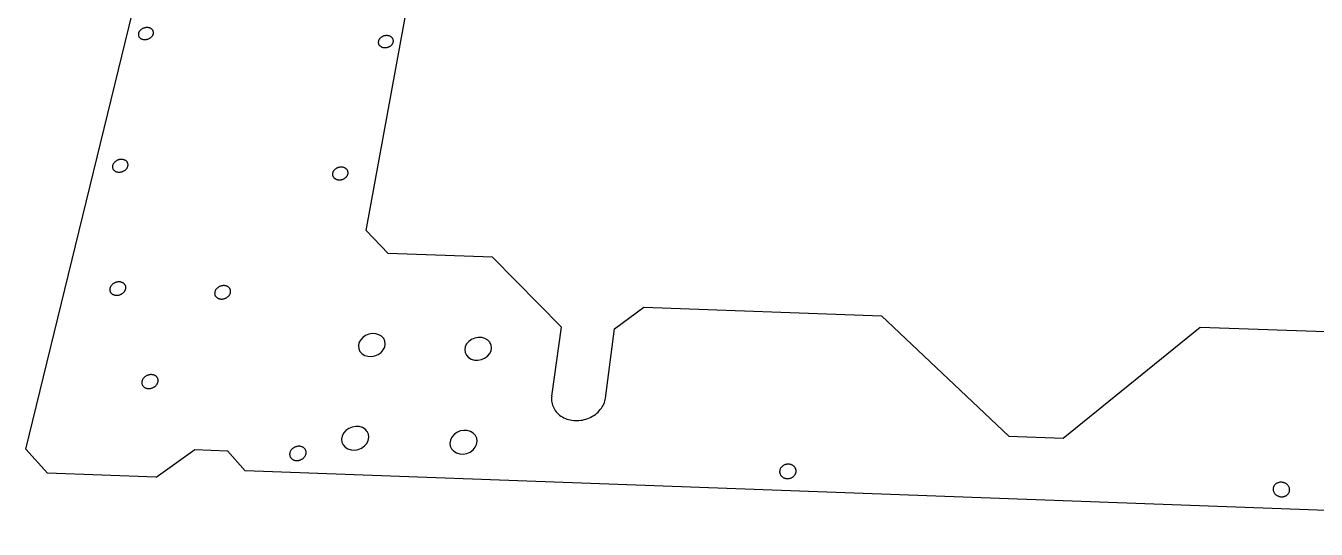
# Model space of a CAD drawing. Extents: x -270 to 291, y -189 to 194.
# Drawn here: x -270.2 to 86.2, y -184.3 to -45.3 of the extents above; entities that cross this region are included whole.
import ezdxf

# ---------------------------------------------------------------- set-up
doc = ezdxf.new("R2010")
doc.units = 0
doc.layers.get('0').update_dxf_attribs({"linetype": 'CONTINUOUS'})

msp = doc.modelspace()

# ---------------------------------------------------------------- linework, layer by layer
for p, q in [((-270.2, -162.2), (-184.11, 190.59)), ((-176.22, -101.86), (-128.31, 158.84)), ((-238.31, -46.3), (-238.42, -46.38)), ((-238.2, -46.22), (-238.31, -46.3)), ((-238.08, -46.15), (-238.2, -46.22)), ((-237.96, -46.09), (-238.08, -46.15)), ((-237.84, -46.03), (-237.96, -46.09)), ((-237.71, -45.97), (-237.84, -46.03)), ((-237.58, -45.93), (-237.71, -45.97)), ((-237.45, -45.89), (-237.58, -45.93)), ((-237.31, -45.85), (-237.45, -45.89)), ((-237.18, -45.83), (-237.31, -45.85)), ((-237.04, -45.8), (-237.18, -45.83)), ((-236.9, -45.79), (-237.04, -45.8)), ((-236.77, -45.79), (-236.9, -45.79)), ((-236.63, -45.79), (-236.77, -45.79)), ((-236.5, -45.79), (-236.63, -45.79)), ((-236.37, -45.81), (-236.5, -45.79)), ((-236.24, -45.83), (-236.37, -45.81)), ((-236.11, -45.86), (-236.24, -45.83)), ((-235.99, -45.9), (-236.11, -45.86)), ((-235.88, -45.94), (-235.99, -45.9)), ((-235.76, -45.99), (-235.88, -45.94)), ((-235.66, -46.04), (-235.76, -45.99)), ((-235.56, -46.1), (-235.66, -46.04)), ((-235.46, -46.17), (-235.56, -46.1)), ((-235.38, -46.24), (-235.46, -46.17)), ((-235.29, -46.32), (-235.38, -46.24)), ((-235.22, -46.4), (-235.29, -46.32)), ((-239.11, -47.48), (-239.12, -47.59)), ((-239.12, -47.59), (-239.12, -47.7)), ((-239.12, -47.7), (-239.12, -47.81)), ((-239.12, -47.81), (-239.1, -47.91)), ((-239.08, -47.38), (-239.11, -47.48)), ((-239.1, -47.91), (-239.08, -48.02)), ((-239.05, -47.27), (-239.08, -47.38)), ((-239.08, -48.02), (-239.05, -48.12)), ((-239.01, -47.16), (-239.05, -47.27)), ((-239.05, -48.12), (-239.01, -48.22)), ((-238.97, -47.05), (-239.01, -47.16)), ((-239.01, -48.22), (-238.96, -48.31)), ((-238.91, -46.95), (-238.97, -47.05)), ((-238.96, -48.31), (-238.9, -48.4)), ((-238.85, -46.85), (-238.91, -46.95)), ((-238.9, -48.4), (-238.84, -48.49)), ((-238.77, -46.75), (-238.85, -46.85)), ((-238.84, -48.49), (-238.77, -48.57)), ((-238.69, -46.65), (-238.77, -46.75)), ((-238.77, -48.57), (-238.68, -48.65)), ((-238.61, -46.56), (-238.69, -46.65)), ((-238.68, -48.65), (-238.6, -48.72)), ((-238.52, -46.47), (-238.61, -46.56)), ((-238.6, -48.72), (-238.5, -48.79)), ((-238.42, -46.38), (-238.52, -46.47)), ((-238.5, -48.79), (-238.4, -48.85)), ((-238.4, -48.85), (-238.3, -48.9)), ((-238.3, -48.9), (-238.18, -48.95)), ((-238.18, -48.95), (-238.07, -49)), ((-238.07, -49), (-237.95, -49.03)), ((-237.95, -49.03), (-237.82, -49.06)), ((-237.82, -49.06), (-237.69, -49.08)), ((-237.69, -49.08), (-237.56, -49.1)), ((-237.56, -49.1), (-237.43, -49.11)), ((-237.43, -49.11), (-237.29, -49.11)), ((-237.29, -49.11), (-237.16, -49.1)), ((-237.16, -49.1), (-237.02, -49.09)), ((-237.02, -49.09), (-236.88, -49.07)), ((-236.88, -49.07), (-236.74, -49.04)), ((-236.74, -49.04), (-236.61, -49.01)), ((-236.61, -49.01), (-236.48, -48.97)), ((-236.48, -48.97), (-236.34, -48.92)), ((-236.34, -48.92), (-236.22, -48.86)), ((-236.22, -48.86), (-236.09, -48.8)), ((-236.09, -48.8), (-235.97, -48.74)), ((-235.97, -48.74), (-235.86, -48.67)), ((-235.86, -48.67), (-235.74, -48.59)), ((-235.74, -48.59), (-235.64, -48.51)), ((-235.64, -48.51), (-235.54, -48.42)), ((-235.54, -48.42), (-235.45, -48.33)), ((-235.45, -48.33), (-235.36, -48.24)), ((-235.36, -48.24), (-235.28, -48.14)), ((-235.28, -48.14), (-235.21, -48.04)), ((-235.16, -46.49), (-235.22, -46.4)), ((-235.21, -48.04), (-235.15, -47.94)), ((-235.1, -46.58), (-235.16, -46.49)), ((-235.15, -47.94), (-235.09, -47.84)), ((-235.05, -46.67), (-235.1, -46.58)), ((-235.09, -47.84), (-235.04, -47.73)), ((-235.01, -46.77), (-235.05, -46.67)), ((-235.04, -47.73), (-235, -47.62)), ((-234.98, -46.87), (-235.01, -46.77)), ((-235, -47.62), (-234.97, -47.51)), ((-234.95, -46.98), (-234.98, -46.87)), ((-234.97, -47.51), (-234.95, -47.4)), ((-234.94, -47.08), (-234.95, -46.98)), ((-234.95, -47.4), (-234.94, -47.3)), ((-234.94, -47.19), (-234.94, -47.08)), ((-234.94, -47.3), (-234.94, -47.19)), ((-172.84, -49.6), (-172.86, -49.71)), ((-172.86, -49.71), (-172.86, -49.82)), ((-172.86, -49.82), (-172.86, -49.93)), ((-172.82, -49.49), (-172.84, -49.6)), ((-172.78, -49.39), (-172.82, -49.49)), ((-172.74, -49.28), (-172.78, -49.39)), ((-172.69, -49.17), (-172.74, -49.28)), ((-172.63, -49.07), (-172.69, -49.17)), ((-172.56, -48.97), (-172.63, -49.07)), ((-172.49, -48.87), (-172.56, -48.97)), ((-172.41, -48.78), (-172.49, -48.87)), ((-172.32, -48.69), (-172.41, -48.78)), ((-172.22, -48.6), (-172.32, -48.69)), ((-172.12, -48.52), (-172.22, -48.6)), ((-172.01, -48.45), (-172.12, -48.52)), ((-171.9, -48.38), (-172.01, -48.45)), ((-171.79, -48.31), (-171.9, -48.38)), ((-171.66, -48.25), (-171.79, -48.31)), ((-171.54, -48.2), (-171.66, -48.25)), ((-171.41, -48.15), (-171.54, -48.2)), ((-171.28, -48.11), (-171.41, -48.15)), ((-171.15, -48.07), (-171.28, -48.11)), ((-171.01, -48.05), (-171.15, -48.07)), ((-170.87, -48.03), (-171.01, -48.05)), ((-170.74, -48.01), (-170.87, -48.03)), ((-170.6, -48.01), (-170.74, -48.01)), ((-170.47, -48.01), (-170.6, -48.01)), ((-170.33, -48.02), (-170.47, -48.01)), ((-170.2, -48.03), (-170.33, -48.02)), ((-170.07, -48.05), (-170.2, -48.03)), ((-169.94, -48.08), (-170.07, -48.05)), ((-169.82, -48.12), (-169.94, -48.08)), ((-169.7, -48.16), (-169.82, -48.12)), ((-169.59, -48.21), (-169.7, -48.16)), ((-169.48, -48.27), (-169.59, -48.21)), ((-169.37, -48.33), (-169.48, -48.27)), ((-169.28, -48.39), (-169.37, -48.33)), ((-169.18, -48.47), (-169.28, -48.39)), ((-169.1, -48.54), (-169.18, -48.47)), ((-169.02, -48.63), (-169.1, -48.54)), ((-168.95, -48.71), (-169.02, -48.63)), ((-168.89, -48.81), (-168.95, -48.71)), ((-168.84, -48.9), (-168.89, -48.81)), ((-168.79, -49), (-168.84, -48.9)), ((-168.75, -49.1), (-168.79, -49)), ((-168.77, -49.96), (-168.74, -49.85)), ((-168.73, -49.2), (-168.75, -49.1)), ((-168.74, -49.85), (-168.71, -49.74)), ((-168.71, -49.31), (-168.73, -49.2)), ((-168.69, -49.42), (-168.71, -49.31)), ((-168.71, -49.74), (-168.7, -49.63)), ((-168.7, -49.63), (-168.69, -49.52)), ((-168.69, -49.52), (-168.69, -49.42)), ((-172.86, -49.93), (-172.85, -50.04)), ((-172.85, -50.04), (-172.83, -50.14)), ((-172.83, -50.14), (-172.8, -50.25)), ((-172.8, -50.25), (-172.77, -50.35)), ((-172.77, -50.35), (-172.72, -50.45)), ((-172.72, -50.45), (-172.67, -50.54)), ((-172.67, -50.54), (-172.61, -50.63)), ((-172.61, -50.63), (-172.54, -50.72)), ((-172.54, -50.72), (-172.46, -50.8)), ((-172.46, -50.8), (-172.37, -50.88)), ((-172.37, -50.88), (-172.28, -50.95)), ((-172.28, -50.95), (-172.18, -51.02)), ((-172.18, -51.02), (-172.08, -51.08)), ((-172.08, -51.08), (-171.97, -51.14)), ((-171.97, -51.14), (-171.86, -51.19)), ((-171.86, -51.19), (-171.74, -51.23)), ((-171.74, -51.23), (-171.61, -51.27)), ((-171.61, -51.27), (-171.49, -51.29)), ((-171.49, -51.29), (-171.36, -51.32)), ((-171.36, -51.32), (-171.22, -51.33)), ((-171.22, -51.33), (-171.09, -51.34)), ((-171.09, -51.34), (-170.95, -51.34)), ((-170.95, -51.34), (-170.82, -51.34)), ((-170.82, -51.34), (-170.68, -51.32)), ((-170.68, -51.32), (-170.54, -51.3)), ((-170.54, -51.3), (-170.41, -51.27)), ((-170.41, -51.27), (-170.28, -51.24)), ((-170.28, -51.24), (-170.14, -51.2)), ((-170.14, -51.2), (-170.02, -51.15)), ((-170.02, -51.15), (-169.89, -51.1)), ((-169.89, -51.1), (-169.77, -51.04)), ((-169.77, -51.04), (-169.65, -50.97)), ((-169.65, -50.97), (-169.54, -50.9)), ((-169.54, -50.9), (-169.43, -50.82)), ((-169.43, -50.82), (-169.33, -50.74)), ((-169.33, -50.74), (-169.23, -50.66)), ((-169.23, -50.66), (-169.15, -50.57)), ((-169.15, -50.57), (-169.06, -50.47)), ((-169.06, -50.47), (-168.99, -50.37)), ((-168.99, -50.37), (-168.92, -50.27)), ((-168.92, -50.27), (-168.87, -50.17)), ((-168.87, -50.17), (-168.81, -50.07)), ((-168.81, -50.07), (-168.77, -49.96)), ((-246.25, -83.99), (-246.27, -84.11)), ((-246.27, -84.11), (-246.27, -84.22)), ((-246.27, -84.22), (-246.27, -84.33)), ((-246.27, -84.33), (-246.25, -84.45)), ((-246.23, -83.88), (-246.25, -83.99)), ((-246.25, -84.45), (-246.23, -84.56)), ((-246.2, -83.76), (-246.23, -83.88)), ((-246.23, -84.56), (-246.2, -84.66)), ((-246.16, -83.65), (-246.2, -83.76)), ((-246.2, -84.66), (-246.16, -84.77)), ((-246.11, -83.54), (-246.16, -83.65)), ((-246.16, -84.77), (-246.11, -84.87)), ((-246.05, -83.42), (-246.11, -83.54)), ((-246.11, -84.87), (-246.05, -84.96)), ((-245.98, -83.32), (-246.05, -83.42)), ((-246.05, -84.96), (-245.98, -85.05)), ((-245.91, -83.21), (-245.98, -83.32)), ((-245.98, -85.05), (-245.91, -85.14)), ((-245.82, -83.11), (-245.91, -83.21)), ((-245.91, -85.14), (-245.83, -85.22)), ((-245.83, -85.22), (-245.74, -85.3)), ((-245.73, -83.01), (-245.82, -83.11)), ((-245.74, -85.3), (-245.64, -85.37)), ((-245.64, -82.91), (-245.73, -83.01)), ((-245.54, -82.82), (-245.64, -82.91)), ((-245.64, -85.37), (-245.54, -85.44)), ((-245.43, -82.74), (-245.54, -82.82)), ((-245.54, -85.44), (-245.43, -85.5)), ((-245.31, -82.66), (-245.43, -82.74)), ((-245.43, -85.5), (-245.31, -85.55)), ((-245.19, -82.58), (-245.31, -82.66)), ((-245.07, -82.51), (-245.19, -82.58)), ((-244.94, -82.45), (-245.07, -82.51)), ((-244.81, -82.39), (-244.94, -82.45)), ((-244.67, -82.34), (-244.81, -82.39)), ((-244.54, -82.3), (-244.67, -82.34)), ((-244.4, -82.26), (-244.54, -82.3)), ((-244.26, -82.24), (-244.4, -82.26)), ((-244.12, -82.21), (-244.26, -82.24)), ((-243.97, -82.2), (-244.12, -82.21)), ((-243.83, -82.19), (-243.97, -82.2)), ((-243.7, -82.19), (-243.83, -82.19)), ((-243.56, -82.2), (-243.7, -82.19)), ((-243.42, -82.22), (-243.56, -82.2)), ((-243.55, -85.56), (-243.42, -85.51)), ((-243.29, -82.24), (-243.42, -82.22)), ((-243.42, -85.51), (-243.29, -85.45)), ((-243.16, -82.27), (-243.29, -82.24)), ((-243.29, -85.45), (-243.16, -85.39)), ((-243.04, -82.31), (-243.16, -82.27)), ((-243.16, -85.39), (-243.03, -85.32)), ((-242.92, -82.36), (-243.04, -82.31)), ((-243.03, -85.32), (-242.91, -85.25)), ((-242.8, -82.41), (-242.92, -82.36)), ((-242.91, -85.25), (-242.8, -85.17)), ((-242.7, -82.47), (-242.8, -82.41)), ((-242.8, -85.17), (-242.69, -85.08)), ((-242.59, -82.53), (-242.7, -82.47)), ((-242.69, -85.08), (-242.59, -84.99)), ((-242.5, -82.6), (-242.59, -82.53)), ((-242.59, -84.99), (-242.49, -84.89)), ((-242.41, -82.68), (-242.5, -82.6)), ((-242.49, -84.89), (-242.4, -84.79)), ((-242.32, -82.76), (-242.41, -82.68)), ((-242.4, -84.79), (-242.32, -84.69)), ((-242.25, -82.85), (-242.32, -82.76)), ((-242.32, -84.69), (-242.25, -84.58)), ((-242.18, -82.94), (-242.25, -82.85)), ((-242.25, -84.58), (-242.18, -84.48)), ((-242.12, -83.04), (-242.18, -82.94)), ((-242.18, -84.48), (-242.12, -84.36)), ((-242.07, -83.14), (-242.12, -83.04)), ((-242.12, -84.36), (-242.07, -84.25)), ((-242.03, -83.24), (-242.07, -83.14)), ((-242.07, -84.25), (-242.03, -84.14)), ((-242, -83.35), (-242.03, -83.24)), ((-242.03, -84.14), (-242, -84.02)), ((-241.98, -83.45), (-242, -83.35)), ((-242, -84.02), (-241.98, -83.91)), ((-241.96, -83.57), (-241.98, -83.45)), ((-241.98, -83.91), (-241.96, -83.79)), ((-241.96, -83.68), (-241.96, -83.57)), ((-241.96, -83.79), (-241.96, -83.68)), ((-185.25, -85.45), (-185.31, -85.56)), ((-185.18, -85.34), (-185.25, -85.45)), ((-185.1, -85.24), (-185.18, -85.34)), ((-185.02, -85.14), (-185.1, -85.24)), ((-184.93, -85.04), (-185.02, -85.14)), ((-184.83, -84.95), (-184.93, -85.04)), ((-184.72, -84.87), (-184.83, -84.95)), ((-184.61, -84.79), (-184.72, -84.87)), ((-184.5, -84.71), (-184.61, -84.79)), ((-184.37, -84.64), (-184.5, -84.71)), ((-184.25, -84.58), (-184.37, -84.64)), ((-184.12, -84.52), (-184.25, -84.58)), ((-183.99, -84.47), (-184.12, -84.52)), ((-183.85, -84.43), (-183.99, -84.47)), ((-183.71, -84.39), (-183.85, -84.43)), ((-183.57, -84.36), (-183.71, -84.39)), ((-183.43, -84.34), (-183.57, -84.36)), ((-183.29, -84.33), (-183.43, -84.34)), ((-183.15, -84.32), (-183.29, -84.33)), ((-183.01, -84.32), (-183.15, -84.32)), ((-182.88, -84.33), (-183.01, -84.32)), ((-182.74, -84.35), (-182.88, -84.33)), ((-182.61, -84.37), (-182.74, -84.35)), ((-182.48, -84.4), (-182.61, -84.37)), ((-182.35, -84.44), (-182.48, -84.4)), ((-182.23, -84.48), (-182.35, -84.44)), ((-182.11, -84.54), (-182.23, -84.48)), ((-182, -84.6), (-182.11, -84.54)), ((-181.89, -84.66), (-182, -84.6)), ((-181.79, -84.73), (-181.89, -84.66)), ((-181.7, -84.81), (-181.79, -84.73)), ((-181.61, -84.89), (-181.7, -84.81)), ((-181.54, -84.98), (-181.61, -84.89)), ((-181.46, -85.07), (-181.54, -84.98)), ((-181.4, -85.17), (-181.46, -85.07)), ((-181.35, -85.27), (-181.4, -85.17)), ((-181.3, -85.37), (-181.35, -85.27)), ((-181.26, -85.48), (-181.3, -85.37)), ((-181.24, -85.59), (-181.26, -85.48)), ((-245.31, -85.55), (-245.19, -85.59)), ((-245.19, -85.59), (-245.07, -85.63)), ((-245.07, -85.63), (-244.94, -85.66)), ((-244.94, -85.66), (-244.81, -85.69)), ((-244.81, -85.69), (-244.67, -85.7)), ((-244.67, -85.7), (-244.53, -85.71)), ((-244.53, -85.71), (-244.39, -85.71)), ((-244.39, -85.71), (-244.25, -85.7)), ((-244.25, -85.7), (-244.11, -85.69)), ((-244.11, -85.69), (-243.97, -85.67)), ((-243.97, -85.67), (-243.83, -85.64)), ((-243.83, -85.64), (-243.69, -85.6)), ((-243.69, -85.6), (-243.55, -85.56)), ((-185.49, -86.13), (-185.5, -86.24)), ((-185.5, -86.24), (-185.5, -86.36)), ((-185.5, -86.36), (-185.49, -86.47)), ((-185.47, -86.01), (-185.49, -86.13)), ((-185.49, -86.47), (-185.47, -86.58)), ((-185.45, -85.9), (-185.47, -86.01)), ((-185.47, -86.58), (-185.44, -86.69)), ((-185.41, -85.78), (-185.45, -85.9)), ((-185.44, -86.69), (-185.41, -86.8)), ((-185.37, -85.67), (-185.41, -85.78)), ((-185.41, -86.8), (-185.36, -86.9)), ((-185.31, -85.56), (-185.37, -85.67)), ((-185.36, -86.9), (-185.31, -87)), ((-185.31, -87), (-185.24, -87.1)), ((-185.24, -87.1), (-185.17, -87.19)), ((-185.17, -87.19), (-185.09, -87.28)), ((-185.09, -87.28), (-185.01, -87.36)), ((-185.01, -87.36), (-184.91, -87.44)), ((-184.91, -87.44), (-184.81, -87.51)), ((-184.81, -87.51), (-184.71, -87.58)), ((-184.71, -87.58), (-184.59, -87.63)), ((-184.59, -87.63), (-184.48, -87.69)), ((-184.48, -87.69), (-184.36, -87.73)), ((-184.36, -87.73), (-184.23, -87.77)), ((-184.23, -87.77), (-184.1, -87.8)), ((-184.1, -87.8), (-183.96, -87.83)), ((-183.96, -87.83), (-183.83, -87.84)), ((-183.83, -87.84), (-183.69, -87.85)), ((-183.69, -87.85), (-183.55, -87.85)), ((-183.55, -87.85), (-183.41, -87.84)), ((-183.41, -87.84), (-183.27, -87.83)), ((-183.27, -87.83), (-183.13, -87.81)), ((-183.13, -87.81), (-182.99, -87.78)), ((-182.99, -87.78), (-182.85, -87.74)), ((-182.85, -87.74), (-182.72, -87.7)), ((-182.72, -87.7), (-182.58, -87.65)), ((-182.58, -87.65), (-182.45, -87.59)), ((-182.45, -87.59), (-182.33, -87.53)), ((-182.33, -87.53), (-182.21, -87.46)), ((-182.21, -87.46), (-182.09, -87.38)), ((-182.09, -87.38), (-181.98, -87.3)), ((-181.98, -87.3), (-181.87, -87.22)), ((-181.87, -87.22), (-181.77, -87.13)), ((-181.77, -87.13), (-181.68, -87.03)), ((-181.68, -87.03), (-181.6, -86.93)), ((-181.6, -86.93), (-181.52, -86.83)), ((-181.52, -86.83), (-181.45, -86.72)), ((-181.45, -86.72), (-181.39, -86.61)), ((-181.39, -86.61), (-181.34, -86.5)), ((-181.34, -86.5), (-181.29, -86.39)), ((-181.29, -86.39), (-181.26, -86.27)), ((-181.26, -86.27), (-181.23, -86.16)), ((-181.22, -85.7), (-181.24, -85.59)), ((-181.23, -86.16), (-181.21, -86.04)), ((-181.21, -85.81), (-181.22, -85.7)), ((-181.2, -85.93), (-181.21, -85.81)), ((-181.21, -86.04), (-181.2, -85.93)), ((-170.13, -108.16), (-176.22, -101.86)), ((-141.33, -109.18), (-170.13, -108.16)), ((-122.3, -128.48), (-141.33, -109.18)), ((-246.89, -117.54), (-246.93, -117.66)), ((-246.84, -117.42), (-246.89, -117.54)), ((-246.78, -117.31), (-246.84, -117.42)), ((-246.71, -117.19), (-246.78, -117.31)), ((-246.63, -117.08), (-246.71, -117.19)), ((-246.55, -116.97), (-246.63, -117.08)), ((-246.45, -116.87), (-246.55, -116.97)), ((-246.36, -116.77), (-246.45, -116.87)), ((-246.25, -116.67), (-246.36, -116.77)), ((-246.14, -116.58), (-246.25, -116.67)), ((-246.02, -116.5), (-246.14, -116.58)), ((-245.9, -116.42), (-246.02, -116.5)), ((-245.77, -116.35), (-245.9, -116.42)), ((-245.64, -116.28), (-245.77, -116.35)), ((-245.5, -116.22), (-245.64, -116.28)), ((-245.36, -116.17), (-245.5, -116.22)), ((-245.22, -116.12), (-245.36, -116.17)), ((-245.08, -116.09), (-245.22, -116.12)), ((-244.94, -116.06), (-245.08, -116.09)), ((-244.79, -116.03), (-244.94, -116.06)), ((-244.65, -116.02), (-244.79, -116.03)), ((-244.5, -116.01), (-244.65, -116.02)), ((-244.36, -116.01), (-244.5, -116.01)), ((-244.22, -116.02), (-244.36, -116.01)), ((-244.08, -116.04), (-244.22, -116.02)), ((-243.95, -116.06), (-244.08, -116.04)), ((-243.82, -116.1), (-243.95, -116.06)), ((-243.69, -116.14), (-243.82, -116.1)), ((-243.56, -116.18), (-243.69, -116.14)), ((-243.45, -116.24), (-243.56, -116.18)), ((-243.34, -116.3), (-243.45, -116.24)), ((-243.23, -116.37), (-243.34, -116.3)), ((-243.13, -116.44), (-243.23, -116.37)), ((-243.04, -116.52), (-243.13, -116.44)), ((-242.95, -116.61), (-243.04, -116.52)), ((-242.88, -116.7), (-242.95, -116.61)), ((-242.81, -116.8), (-242.88, -116.7)), ((-242.75, -116.9), (-242.81, -116.8)), ((-242.7, -117), (-242.75, -116.9)), ((-242.66, -117.11), (-242.7, -117)), ((-242.62, -117.22), (-242.66, -117.11)), ((-242.6, -117.34), (-242.62, -117.22)), ((-242.59, -117.46), (-242.6, -117.34)), ((-242.58, -117.58), (-242.59, -117.46)), ((-242.58, -117.7), (-242.58, -117.58)), ((-217.1, -117.53), (-217.21, -117.61)), ((-216.97, -117.45), (-217.1, -117.53)), ((-216.85, -117.37), (-216.97, -117.45)), ((-216.72, -117.31), (-216.85, -117.37)), ((-216.58, -117.25), (-216.72, -117.31)), ((-216.45, -117.19), (-216.58, -117.25)), ((-216.31, -117.15), (-216.45, -117.19)), ((-216.17, -117.11), (-216.31, -117.15)), ((-216.02, -117.08), (-216.17, -117.11)), ((-215.88, -117.06), (-216.02, -117.08)), ((-215.73, -117.04), (-215.88, -117.06)), ((-215.59, -117.04), (-215.73, -117.04)), ((-215.45, -117.04), (-215.59, -117.04)), ((-215.31, -117.05), (-215.45, -117.04)), ((-215.17, -117.06), (-215.31, -117.05)), ((-215.03, -117.09), (-215.17, -117.06)), ((-214.9, -117.12), (-215.03, -117.09)), ((-214.77, -117.16), (-214.9, -117.12)), ((-214.65, -117.21), (-214.77, -117.16)), ((-214.53, -117.26), (-214.65, -117.21)), ((-214.41, -117.32), (-214.53, -117.26)), ((-214.31, -117.39), (-214.41, -117.32)), ((-214.21, -117.47), (-214.31, -117.39)), ((-214.11, -117.55), (-214.21, -117.47)), ((-214.03, -117.63), (-214.11, -117.55)), ((-247, -118.03), (-247.01, -118.15)), ((-247.01, -118.15), (-247, -118.27)), ((-246.99, -117.9), (-247, -118.03)), ((-247, -118.27), (-246.99, -118.38)), ((-246.96, -117.78), (-246.99, -117.9)), ((-246.99, -118.38), (-246.96, -118.5)), ((-246.93, -117.66), (-246.96, -117.78)), ((-246.96, -118.5), (-246.93, -118.61)), ((-246.93, -118.61), (-246.89, -118.72)), ((-246.89, -118.72), (-246.84, -118.83)), ((-246.84, -118.83), (-246.78, -118.93)), ((-246.78, -118.93), (-246.71, -119.02)), ((-246.71, -119.02), (-246.63, -119.12)), ((-246.63, -119.12), (-246.55, -119.2)), ((-246.55, -119.2), (-246.46, -119.28)), ((-246.46, -119.28), (-246.36, -119.36)), ((-246.36, -119.36), (-246.25, -119.43)), ((-246.25, -119.43), (-246.14, -119.49)), ((-246.14, -119.49), (-246.02, -119.54)), ((-246.02, -119.54), (-245.9, -119.59)), ((-245.9, -119.59), (-245.77, -119.63)), ((-245.77, -119.63), (-245.64, -119.66)), ((-245.64, -119.66), (-245.5, -119.69)), ((-245.5, -119.69), (-245.37, -119.7)), ((-245.37, -119.7), (-245.22, -119.71)), ((-245.22, -119.71), (-245.08, -119.72)), ((-245.08, -119.72), (-244.94, -119.71)), ((-244.94, -119.71), (-244.79, -119.69)), ((-244.79, -119.69), (-244.65, -119.67)), ((-244.65, -119.67), (-244.5, -119.64)), ((-244.5, -119.64), (-244.36, -119.6)), ((-244.36, -119.6), (-244.22, -119.56)), ((-244.22, -119.56), (-244.08, -119.5)), ((-244.08, -119.5), (-243.94, -119.44)), ((-243.94, -119.44), (-243.81, -119.38)), ((-243.81, -119.38), (-243.68, -119.3)), ((-243.68, -119.3), (-243.56, -119.23)), ((-243.56, -119.23), (-243.44, -119.14)), ((-243.44, -119.14), (-243.33, -119.05)), ((-243.33, -119.05), (-243.23, -118.95)), ((-243.23, -118.95), (-243.13, -118.85)), ((-243.13, -118.85), (-243.04, -118.75)), ((-243.04, -118.75), (-242.95, -118.64)), ((-242.95, -118.64), (-242.88, -118.53)), ((-242.88, -118.53), (-242.81, -118.41)), ((-242.81, -118.41), (-242.75, -118.3)), ((-242.75, -118.3), (-242.7, -118.18)), ((-242.7, -118.18), (-242.65, -118.06)), ((-242.65, -118.06), (-242.62, -117.94)), ((-242.62, -117.94), (-242.6, -117.82)), ((-242.6, -117.82), (-242.58, -117.7)), ((-218.04, -119.05), (-218.05, -119.18)), ((-218.05, -119.18), (-218.04, -119.29)), ((-218.03, -118.93), (-218.04, -119.05)), ((-218.04, -119.29), (-218.02, -119.41)), ((-218.01, -118.81), (-218.03, -118.93)), ((-218.02, -119.41), (-218, -119.53)), ((-217.98, -118.69), (-218.01, -118.81)), ((-218, -119.53), (-217.96, -119.64)), ((-217.94, -118.57), (-217.98, -118.69)), ((-217.96, -119.64), (-217.92, -119.75)), ((-217.89, -118.45), (-217.94, -118.57)), ((-217.92, -119.75), (-217.86, -119.86)), ((-217.83, -118.33), (-217.89, -118.45)), ((-217.86, -119.86), (-217.8, -119.96)), ((-217.77, -118.22), (-217.83, -118.33)), ((-217.8, -119.96), (-217.73, -120.05)), ((-217.69, -118.11), (-217.77, -118.22)), ((-217.73, -120.05), (-217.65, -120.15)), ((-217.61, -118), (-217.69, -118.11)), ((-217.65, -120.15), (-217.57, -120.23)), ((-217.52, -117.9), (-217.61, -118)), ((-217.57, -120.23), (-217.47, -120.31)), ((-217.43, -117.8), (-217.52, -117.9)), ((-217.47, -120.31), (-217.37, -120.39)), ((-217.32, -117.7), (-217.43, -117.8)), ((-217.37, -120.39), (-217.26, -120.46)), ((-217.21, -117.61), (-217.32, -117.7)), ((-217.26, -120.46), (-217.15, -120.52)), ((-217.15, -120.52), (-217.03, -120.57)), ((-217.03, -120.57), (-216.91, -120.62)), ((-216.91, -120.62), (-216.78, -120.66)), ((-216.78, -120.66), (-216.65, -120.69)), ((-216.65, -120.69), (-216.51, -120.72)), ((-216.51, -120.72), (-216.37, -120.74)), ((-216.37, -120.74), (-216.23, -120.75)), ((-216.23, -120.75), (-216.09, -120.75)), ((-216.09, -120.75), (-215.94, -120.74)), ((-215.94, -120.74), (-215.8, -120.72)), ((-215.8, -120.72), (-215.65, -120.7)), ((-215.65, -120.7), (-215.51, -120.67)), ((-215.51, -120.67), (-215.37, -120.63)), ((-215.37, -120.63), (-215.23, -120.59)), ((-215.23, -120.59), (-215.09, -120.53)), ((-215.09, -120.53), (-214.95, -120.48)), ((-214.95, -120.48), (-214.82, -120.41)), ((-214.82, -120.41), (-214.7, -120.34)), ((-214.7, -120.34), (-214.58, -120.26)), ((-214.58, -120.26), (-214.46, -120.17)), ((-214.46, -120.17), (-214.35, -120.08)), ((-214.35, -120.08), (-214.25, -119.98)), ((-214.25, -119.98), (-214.15, -119.88)), ((-214.15, -119.88), (-214.06, -119.78)), ((-214.06, -119.78), (-213.98, -119.67)), ((-213.95, -117.73), (-214.03, -117.63)), ((-213.98, -119.67), (-213.9, -119.56)), ((-213.88, -117.82), (-213.95, -117.73)), ((-213.9, -119.56), (-213.84, -119.44)), ((-213.81, -117.92), (-213.88, -117.82)), ((-213.84, -119.44), (-213.78, -119.33)), ((-213.76, -118.03), (-213.81, -117.92)), ((-213.78, -119.33), (-213.73, -119.21)), ((-213.72, -118.14), (-213.76, -118.03)), ((-213.73, -119.21), (-213.69, -119.09)), ((-213.68, -118.25), (-213.72, -118.14)), ((-213.69, -119.09), (-213.66, -118.97)), ((-213.65, -118.37), (-213.68, -118.25)), ((-213.66, -118.97), (-213.64, -118.84)), ((-213.64, -118.48), (-213.65, -118.37)), ((-213.63, -118.6), (-213.64, -118.48)), ((-213.64, -118.84), (-213.63, -118.72)), ((-213.63, -118.72), (-213.63, -118.6)), ((-107.66, -129), (-99.57, -123.02)), ((-99.57, -123.02), (-33.85, -125.35)), ((1.26, -158.65), (-33.85, -125.35)), ((-177.17, -131.39), (-177.79, -132.08)), ((-176.39, -130.84), (-177.17, -131.39)), ((-175.48, -130.47), (-176.39, -130.84)), ((-174.52, -130.3), (-175.48, -130.47)), ((-173.57, -130.34), (-174.52, -130.3)), ((-172.69, -130.6), (-173.57, -130.34)), ((-171.94, -131.04), (-172.69, -130.6)), ((-171.37, -131.65), (-171.94, -131.04)), ((-171.03, -132.39), (-171.37, -131.65)), ((-146.2, -131.52), (-147.1, -131.89)), ((-145.24, -131.35), (-146.2, -131.52)), ((-144.28, -131.39), (-145.24, -131.35)), ((-143.4, -131.64), (-144.28, -131.39)), ((-142.64, -132.09), (-143.4, -131.64)), ((-124.97, -147.55), (-122.3, -128.48)), ((-110.12, -148.09), (-107.66, -129)), ((16.27, -159.2), (54.13, -128.48)), ((54.13, -128.48), (120.39, -130.83)), ((-178.19, -132.86), (-178.35, -133.69)), ((-178.35, -133.69), (-178.25, -134.5)), ((-178.25, -134.5), (-177.92, -135.23)), ((-177.79, -132.08), (-178.19, -132.86)), ((-177.92, -135.23), (-177.35, -135.85)), ((-172.1, -135.5), (-171.49, -134.8)), ((-171.49, -134.8), (-171.09, -134.02)), ((-171.09, -134.02), (-170.93, -133.19)), ((-170.93, -133.19), (-171.03, -132.39)), ((-148.85, -133.92), (-149, -134.74)), ((-149, -134.74), (-148.89, -135.55)), ((-148.47, -133.13), (-148.85, -133.92)), ((-147.87, -132.44), (-148.47, -133.13)), ((-147.1, -131.89), (-147.87, -132.44)), ((-142.06, -132.7), (-142.64, -132.09)), ((-142.11, -135.86), (-141.73, -135.07)), ((-141.7, -133.44), (-142.06, -132.7)), ((-141.73, -135.07), (-141.59, -134.25)), ((-141.59, -134.25), (-141.7, -133.44)), ((-177.35, -135.85), (-176.6, -136.3)), ((-176.6, -136.3), (-175.72, -136.56)), ((-175.72, -136.56), (-174.76, -136.6)), ((-174.76, -136.6), (-173.8, -136.43)), ((-173.8, -136.43), (-172.89, -136.05)), ((-172.89, -136.05), (-172.1, -135.5)), ((-148.89, -135.55), (-148.53, -136.29)), ((-148.53, -136.29), (-147.95, -136.9)), ((-147.95, -136.9), (-147.19, -137.36)), ((-147.19, -137.36), (-146.3, -137.61)), ((-146.3, -137.61), (-145.34, -137.66)), ((-145.34, -137.66), (-144.38, -137.48)), ((-144.38, -137.48), (-143.48, -137.11)), ((-143.48, -137.11), (-142.71, -136.55)), ((-142.71, -136.55), (-142.11, -135.86)), ((-237.61, -142.51), (-237.7, -142.61)), ((-237.51, -142.4), (-237.61, -142.51)), ((-237.4, -142.3), (-237.51, -142.4)), ((-237.29, -142.21), (-237.4, -142.3)), ((-237.17, -142.12), (-237.29, -142.21)), ((-237.05, -142.04), (-237.17, -142.12)), ((-236.92, -141.96), (-237.05, -142.04)), ((-236.78, -141.9), (-236.92, -141.96)), ((-236.64, -141.83), (-236.78, -141.9)), ((-236.5, -141.78), (-236.64, -141.83)), ((-236.36, -141.73), (-236.5, -141.78)), ((-236.22, -141.69), (-236.36, -141.73)), ((-236.07, -141.66), (-236.22, -141.69)), ((-235.92, -141.64), (-236.07, -141.66)), ((-235.77, -141.62), (-235.92, -141.64)), ((-235.63, -141.62), (-235.77, -141.62)), ((-235.48, -141.62), (-235.63, -141.62)), ((-235.34, -141.63), (-235.48, -141.62)), ((-235.2, -141.64), (-235.34, -141.63)), ((-235.06, -141.67), (-235.2, -141.64)), ((-234.93, -141.7), (-235.06, -141.67)), ((-234.79, -141.74), (-234.93, -141.7)), ((-234.67, -141.79), (-234.79, -141.74)), ((-234.55, -141.85), (-234.67, -141.79)), ((-234.43, -141.91), (-234.55, -141.85)), ((-234.33, -141.98), (-234.43, -141.91)), ((-234.23, -142.06), (-234.33, -141.98)), ((-234.13, -142.15), (-234.23, -142.06)), ((-234.04, -142.23), (-234.13, -142.15)), ((-233.97, -142.33), (-234.04, -142.23)), ((-233.9, -142.43), (-233.97, -142.33)), ((-233.83, -142.54), (-233.9, -142.43)), ((-233.78, -142.65), (-233.83, -142.54)), ((-238.14, -143.58), (-238.16, -143.71)), ((-238.16, -143.71), (-238.16, -143.83)), ((-238.16, -143.83), (-238.16, -143.96)), ((-238.16, -143.96), (-238.14, -144.08)), ((-238.12, -143.46), (-238.14, -143.58)), ((-238.14, -144.08), (-238.12, -144.2)), ((-238.09, -143.33), (-238.12, -143.46)), ((-238.12, -144.2), (-238.08, -144.32)), ((-238.05, -143.21), (-238.09, -143.33)), ((-238.08, -144.32), (-238.04, -144.43)), ((-237.99, -143.08), (-238.05, -143.21)), ((-238.04, -144.43), (-237.99, -144.54)), ((-237.93, -142.96), (-237.99, -143.08)), ((-237.99, -144.54), (-237.93, -144.64)), ((-237.87, -142.84), (-237.93, -142.96)), ((-237.93, -144.64), (-237.86, -144.75)), ((-237.79, -142.73), (-237.87, -142.84)), ((-237.86, -144.75), (-237.78, -144.84)), ((-237.7, -142.61), (-237.79, -142.73)), ((-237.78, -144.84), (-237.69, -144.93)), ((-237.69, -144.93), (-237.6, -145.01)), ((-237.6, -145.01), (-237.49, -145.09)), ((-237.49, -145.09), (-237.39, -145.16)), ((-237.39, -145.16), (-237.27, -145.23)), ((-237.27, -145.23), (-237.15, -145.28)), ((-237.15, -145.28), (-237.03, -145.33)), ((-237.03, -145.33), (-236.9, -145.38)), ((-236.9, -145.38), (-236.76, -145.41)), ((-236.76, -145.41), (-236.62, -145.44)), ((-236.62, -145.44), (-236.48, -145.45)), ((-236.48, -145.45), (-236.34, -145.46)), ((-236.34, -145.46), (-236.19, -145.46)), ((-236.19, -145.46), (-236.04, -145.46)), ((-236.04, -145.46), (-235.9, -145.44)), ((-235.9, -145.44), (-235.75, -145.42)), ((-235.75, -145.42), (-235.6, -145.39)), ((-235.6, -145.39), (-235.46, -145.35)), ((-235.46, -145.35), (-235.31, -145.3)), ((-235.31, -145.3), (-235.17, -145.24)), ((-235.17, -145.24), (-235.03, -145.18)), ((-235.03, -145.18), (-234.9, -145.11)), ((-234.9, -145.11), (-234.77, -145.04)), ((-234.77, -145.04), (-234.65, -144.95)), ((-234.65, -144.95), (-234.53, -144.87)), ((-234.53, -144.87), (-234.41, -144.77)), ((-234.41, -144.77), (-234.31, -144.67)), ((-234.31, -144.67), (-234.21, -144.57)), ((-234.21, -144.57), (-234.11, -144.46)), ((-234.11, -144.46), (-234.03, -144.35)), ((-234.03, -144.35), (-233.95, -144.23)), ((-233.95, -144.23), (-233.88, -144.11)), ((-233.88, -144.11), (-233.82, -143.99)), ((-233.82, -143.99), (-233.77, -143.87)), ((-233.74, -142.76), (-233.78, -142.65)), ((-233.77, -143.87), (-233.73, -143.74)), ((-233.7, -142.87), (-233.74, -142.76)), ((-233.73, -143.74), (-233.7, -143.62)), ((-233.68, -142.99), (-233.7, -142.87)), ((-233.7, -143.62), (-233.67, -143.49)), ((-233.66, -143.12), (-233.68, -142.99)), ((-233.67, -143.49), (-233.66, -143.36)), ((-233.66, -143.24), (-233.66, -143.12)), ((-233.66, -143.36), (-233.66, -143.24)), ((-125.01, -147.97), (-125.02, -148.4)), ((-125.02, -148.4), (-125, -148.82)), ((-124.97, -147.55), (-125.01, -147.97)), ((-125, -148.82), (-124.95, -149.23)), ((-124.95, -149.23), (-124.86, -149.64)), ((-124.86, -149.64), (-124.75, -150.04)), ((-110.59, -149.75), (-110.43, -149.34)), ((-110.43, -149.34), (-110.3, -148.93)), ((-110.3, -148.93), (-110.19, -148.51)), ((-110.19, -148.51), (-110.12, -148.09)), ((-124.75, -150.04), (-124.6, -150.44)), ((-124.6, -150.44), (-124.42, -150.82)), ((-124.42, -150.82), (-124.22, -151.19)), ((-124.22, -151.19), (-123.98, -151.54)), ((-123.98, -151.54), (-123.72, -151.88)), ((-123.72, -151.88), (-123.43, -152.21)), ((-123.43, -152.21), (-123.11, -152.51)), ((-123.11, -152.51), (-122.77, -152.79)), ((-122.77, -152.79), (-122.41, -153.05)), ((-122.41, -153.05), (-122.03, -153.29)), ((-114.13, -153.35), (-113.7, -153.12)), ((-113.7, -153.12), (-113.29, -152.87)), ((-113.29, -152.87), (-112.9, -152.59)), ((-112.9, -152.59), (-112.52, -152.29)), ((-112.52, -152.29), (-112.17, -151.97)), ((-112.17, -151.97), (-111.84, -151.64)), ((-111.84, -151.64), (-111.54, -151.29)), ((-111.54, -151.29), (-111.26, -150.92)), ((-111.26, -150.92), (-111.01, -150.54)), ((-111.01, -150.54), (-110.79, -150.15)), ((-110.79, -150.15), (-110.59, -149.75)), ((-181, -156.48), (-181.8, -157.05)), ((-180.08, -156.09), (-181, -156.48)), ((-179.1, -155.92), (-180.08, -156.09)), ((-178.12, -155.96), (-179.1, -155.92)), ((-177.23, -156.23), (-178.12, -155.96)), ((-176.47, -156.69), (-177.23, -156.23)), ((-175.89, -157.33), (-176.47, -156.69)), ((-122.03, -153.29), (-121.62, -153.51)), ((-121.62, -153.51), (-121.2, -153.7)), ((-121.2, -153.7), (-120.77, -153.87)), ((-120.77, -153.87), (-120.32, -154.01)), ((-120.32, -154.01), (-119.86, -154.12)), ((-119.86, -154.12), (-119.38, -154.21)), ((-119.38, -154.21), (-118.9, -154.27)), ((-118.9, -154.27), (-118.42, -154.3)), ((-118.42, -154.3), (-117.93, -154.3)), ((-117.93, -154.3), (-117.44, -154.28)), ((-117.44, -154.28), (-116.95, -154.23)), ((-116.95, -154.23), (-116.46, -154.15)), ((-116.46, -154.15), (-115.98, -154.04)), ((-115.98, -154.04), (-115.5, -153.91)), ((-115.5, -153.91), (-115.03, -153.75)), ((-115.03, -153.75), (-114.57, -153.56)), ((-114.57, -153.56), (-114.13, -153.35)), ((-182.84, -158.58), (-183.01, -159.44)), ((-183.01, -159.44), (-182.92, -160.28)), ((-182.92, -160.28), (-182.57, -161.04)), ((-182.43, -157.77), (-182.84, -158.58)), ((-181.8, -157.05), (-182.43, -157.77)), ((-176.02, -160.6), (-175.61, -159.78)), ((-175.55, -158.09), (-175.89, -157.33)), ((-175.61, -159.78), (-175.45, -158.93)), ((-175.45, -158.93), (-175.55, -158.09)), ((-152.95, -159.67), (-153.1, -160.53)), ((-152.56, -158.86), (-152.95, -159.67)), ((-151.94, -158.14), (-152.56, -158.86)), ((-151.15, -157.57), (-151.94, -158.14)), ((-150.24, -157.18), (-151.15, -157.57)), ((-149.26, -157.01), (-150.24, -157.18)), ((-148.29, -157.05), (-149.26, -157.01)), ((-147.38, -157.31), (-148.29, -157.05)), ((-146.61, -157.78), (-147.38, -157.31)), ((-146.03, -158.42), (-146.61, -157.78)), ((-145.66, -159.18), (-146.03, -158.42)), ((-145.69, -160.88), (-145.55, -160.02)), ((-145.55, -160.02), (-145.66, -159.18)), ((1.26, -158.65), (16.27, -159.2)), ((-264.24, -168.84), (-270.2, -162.2)), ((-234.2, -169.94), (-223.5, -162.33)), ((-223.5, -162.33), (-214.52, -162.66)), ((-214.52, -162.66), (-209.59, -168.17)), ((-197.33, -163.42), (-197.34, -163.55)), ((-197.34, -163.55), (-197.34, -163.68)), ((-197.34, -163.68), (-197.33, -163.8)), ((-197.31, -163.29), (-197.33, -163.42)), ((-197.33, -163.8), (-197.31, -163.93)), ((-197.28, -163.16), (-197.31, -163.29)), ((-197.24, -163.03), (-197.28, -163.16)), ((-197.19, -162.9), (-197.24, -163.03)), ((-197.13, -162.78), (-197.19, -162.9)), ((-197.07, -162.66), (-197.13, -162.78)), ((-196.99, -162.54), (-197.07, -162.66)), ((-196.91, -162.42), (-196.99, -162.54)), ((-196.82, -162.31), (-196.91, -162.42)), ((-196.72, -162.2), (-196.82, -162.31)), ((-196.61, -162.1), (-196.72, -162.2)), ((-196.5, -162), (-196.61, -162.1)), ((-196.38, -161.91), (-196.5, -162)), ((-196.26, -161.83), (-196.38, -161.91)), ((-196.13, -161.75), (-196.26, -161.83)), ((-196, -161.68), (-196.13, -161.75)), ((-195.86, -161.62), (-196, -161.68)), ((-195.72, -161.56), (-195.86, -161.62)), ((-195.57, -161.51), (-195.72, -161.56)), ((-195.43, -161.47), (-195.57, -161.51)), ((-195.28, -161.44), (-195.43, -161.47)), ((-195.13, -161.42), (-195.28, -161.44)), ((-194.98, -161.4), (-195.13, -161.42)), ((-194.83, -161.39), (-194.98, -161.4)), ((-194.69, -161.39), (-194.83, -161.39)), ((-194.54, -161.4), (-194.69, -161.39)), ((-194.4, -161.42), (-194.54, -161.4)), ((-194.26, -161.45), (-194.4, -161.42)), ((-194.12, -161.48), (-194.26, -161.45)), ((-193.98, -161.52), (-194.12, -161.48)), ((-193.86, -161.57), (-193.98, -161.52)), ((-193.73, -161.63), (-193.86, -161.57)), ((-193.61, -161.7), (-193.73, -161.63)), ((-193.5, -161.77), (-193.61, -161.7)), ((-193.4, -161.85), (-193.5, -161.77)), ((-193.3, -161.94), (-193.4, -161.85)), ((-193.21, -162.03), (-193.3, -161.94)), ((-193.13, -162.13), (-193.21, -162.03)), ((-193.05, -162.23), (-193.13, -162.13)), ((-192.99, -162.34), (-193.05, -162.23)), ((-192.93, -162.45), (-192.99, -162.34)), ((-192.99, -163.96), (-192.93, -163.84)), ((-192.88, -162.57), (-192.93, -162.45)), ((-192.93, -163.84), (-192.88, -163.71)), ((-192.84, -162.69), (-192.88, -162.57)), ((-192.88, -163.71), (-192.84, -163.58)), ((-192.81, -162.81), (-192.84, -162.69)), ((-192.84, -163.58), (-192.81, -163.45)), ((-192.79, -162.94), (-192.81, -162.81)), ((-192.81, -163.45), (-192.79, -163.32)), ((-192.78, -163.06), (-192.79, -162.94)), ((-192.79, -163.32), (-192.78, -163.19)), ((-192.78, -163.19), (-192.78, -163.06)), ((-182.57, -161.04), (-182, -161.68)), ((-182, -161.68), (-181.24, -162.15)), ((-181.24, -162.15), (-180.34, -162.42)), ((-180.34, -162.42), (-179.36, -162.46)), ((-179.36, -162.46), (-178.38, -162.28)), ((-178.38, -162.28), (-177.45, -161.89)), ((-177.45, -161.89), (-176.65, -161.32)), ((-176.65, -161.32), (-176.02, -160.6)), ((-153.1, -160.53), (-152.99, -161.37)), ((-152.99, -161.37), (-152.63, -162.14)), ((-152.63, -162.14), (-152.04, -162.78)), ((-152.04, -162.78), (-151.27, -163.25)), ((-151.27, -163.25), (-150.36, -163.51)), ((-150.36, -163.51), (-149.39, -163.56)), ((-149.39, -163.56), (-148.4, -163.38)), ((-148.4, -163.38), (-147.49, -162.99)), ((-147.49, -162.99), (-146.69, -162.41)), ((-146.69, -162.41), (-146.08, -161.69)), ((-146.08, -161.69), (-145.69, -160.88)), ((-197.31, -163.93), (-197.28, -164.05)), ((-197.28, -164.05), (-197.24, -164.17)), ((-197.24, -164.17), (-197.19, -164.29)), ((-197.19, -164.29), (-197.14, -164.4)), ((-197.14, -164.4), (-197.07, -164.51)), ((-197.07, -164.51), (-197, -164.61)), ((-197, -164.61), (-196.92, -164.71)), ((-196.92, -164.71), (-196.83, -164.81)), ((-196.83, -164.81), (-196.73, -164.89)), ((-196.73, -164.89), (-196.62, -164.97)), ((-196.62, -164.97), (-196.51, -165.04)), ((-196.51, -165.04), (-196.39, -165.11)), ((-196.39, -165.11), (-196.27, -165.17)), ((-196.27, -165.17), (-196.14, -165.22)), ((-196.14, -165.22), (-196, -165.26)), ((-196, -165.26), (-195.87, -165.3)), ((-195.87, -165.3), (-195.73, -165.32)), ((-195.73, -165.32), (-195.58, -165.34)), ((-195.58, -165.34), (-195.44, -165.35)), ((-195.44, -165.35), (-195.29, -165.35)), ((-195.29, -165.35), (-195.14, -165.35)), ((-195.14, -165.35), (-194.99, -165.33)), ((-194.99, -165.33), (-194.84, -165.31)), ((-194.84, -165.31), (-194.69, -165.27)), ((-194.69, -165.27), (-194.55, -165.23)), ((-194.55, -165.23), (-194.4, -165.18)), ((-194.4, -165.18), (-194.26, -165.13)), ((-194.26, -165.13), (-194.12, -165.06)), ((-194.12, -165.06), (-193.99, -164.99)), ((-193.99, -164.99), (-193.86, -164.91)), ((-193.86, -164.91), (-193.73, -164.83)), ((-193.73, -164.83), (-193.62, -164.74)), ((-193.62, -164.74), (-193.5, -164.64)), ((-193.5, -164.64), (-193.4, -164.54)), ((-193.4, -164.54), (-193.3, -164.43)), ((-193.3, -164.43), (-193.21, -164.32)), ((-193.21, -164.32), (-193.13, -164.2)), ((-193.13, -164.2), (-193.05, -164.08)), ((-193.05, -164.08), (-192.99, -163.96)), ((-61.7, -167.38), (-61.77, -167.49)), ((-61.62, -167.27), (-61.7, -167.38)), ((-61.53, -167.16), (-61.62, -167.27)), ((-61.43, -167.05), (-61.53, -167.16)), ((-61.33, -166.96), (-61.43, -167.05)), ((-61.22, -166.87), (-61.33, -166.96)), ((-61.1, -166.78), (-61.22, -166.87)), ((-60.98, -166.7), (-61.1, -166.78)), ((-60.85, -166.63), (-60.98, -166.7)), ((-60.72, -166.57), (-60.85, -166.63)), ((-60.59, -166.51), (-60.72, -166.57)), ((-60.45, -166.46), (-60.59, -166.51)), ((-60.3, -166.42), (-60.45, -166.46)), ((-60.16, -166.39), (-60.3, -166.42)), ((-60.01, -166.36), (-60.16, -166.39)), ((-59.86, -166.35), (-60.01, -166.36)), ((-59.72, -166.34), (-59.86, -166.35)), ((-59.57, -166.34), (-59.72, -166.34)), ((-59.42, -166.35), (-59.57, -166.34)), ((-59.27, -166.37), (-59.42, -166.35)), ((-59.13, -166.4), (-59.27, -166.37)), ((-58.99, -166.43), (-59.13, -166.4)), ((-58.85, -166.47), (-58.99, -166.43)), ((-58.72, -166.53), (-58.85, -166.47)), ((-58.59, -166.58), (-58.72, -166.53)), ((-58.46, -166.65), (-58.59, -166.58)), ((-58.34, -166.72), (-58.46, -166.65)), ((-58.23, -166.8), (-58.34, -166.72)), ((-58.12, -166.89), (-58.23, -166.8)), ((-58.02, -166.98), (-58.12, -166.89)), ((-57.93, -167.08), (-58.02, -166.98)), ((-57.84, -167.19), (-57.93, -167.08)), ((-57.77, -167.3), (-57.84, -167.19)), ((-57.7, -167.41), (-57.77, -167.3)), ((-57.64, -167.53), (-57.7, -167.41)), ((-234.2, -169.94), (-264.24, -168.84)), ((228.24, -184.29), (-209.59, -168.17)), ((-62.01, -168.25), (-62.02, -168.38)), ((-62.02, -168.38), (-62.02, -168.51)), ((-62.02, -168.51), (-62, -168.64)), ((-61.99, -168.12), (-62.01, -168.25)), ((-62, -168.64), (-61.98, -168.77)), ((-61.97, -167.99), (-61.99, -168.12)), ((-61.98, -168.77), (-61.95, -168.9)), ((-61.93, -167.86), (-61.97, -167.99)), ((-61.95, -168.9), (-61.91, -169.02)), ((-61.89, -167.74), (-61.93, -167.86)), ((-61.91, -169.02), (-61.86, -169.14)), ((-61.83, -167.61), (-61.89, -167.74)), ((-61.86, -169.14), (-61.8, -169.26)), ((-61.77, -167.49), (-61.83, -167.61)), ((-61.8, -169.26), (-61.73, -169.37)), ((-61.73, -169.37), (-61.66, -169.48)), ((-61.66, -169.48), (-61.57, -169.59)), ((-61.57, -169.59), (-61.48, -169.69)), ((-61.48, -169.69), (-61.38, -169.78)), ((-61.38, -169.78), (-61.27, -169.87)), ((-61.27, -169.87), (-61.16, -169.95)), ((-61.16, -169.95), (-61.04, -170.02)), ((-61.04, -170.02), (-60.91, -170.09)), ((-60.91, -170.09), (-60.78, -170.15)), ((-60.78, -170.15), (-60.65, -170.2)), ((-60.65, -170.2), (-60.51, -170.24)), ((-60.51, -170.24), (-60.37, -170.28)), ((-60.37, -170.28), (-60.22, -170.3)), ((-60.22, -170.3), (-60.08, -170.32)), ((-60.08, -170.32), (-59.93, -170.33)), ((-59.93, -170.33), (-59.78, -170.33)), ((-59.78, -170.33), (-59.63, -170.32)), ((-59.63, -170.32), (-59.48, -170.31)), ((-59.48, -170.31), (-59.34, -170.28)), ((-59.34, -170.28), (-59.19, -170.25)), ((-59.19, -170.25), (-59.05, -170.21)), ((-59.05, -170.21), (-58.91, -170.16)), ((-58.91, -170.16), (-58.77, -170.1)), ((-58.77, -170.1), (-58.64, -170.04)), ((-58.64, -170.04), (-58.51, -169.97)), ((-58.51, -169.97), (-58.39, -169.89)), ((-58.39, -169.89), (-58.27, -169.8)), ((-58.27, -169.8), (-58.16, -169.71)), ((-58.16, -169.71), (-58.06, -169.61)), ((-58.06, -169.61), (-57.97, -169.51)), ((-57.97, -169.51), (-57.88, -169.4)), ((-57.88, -169.4), (-57.8, -169.29)), ((-57.8, -169.29), (-57.73, -169.17)), ((-57.73, -169.17), (-57.66, -169.05)), ((-57.66, -169.05), (-57.61, -168.93)), ((-57.59, -167.65), (-57.64, -167.53)), ((-57.61, -168.93), (-57.56, -168.8)), ((-57.55, -167.77), (-57.59, -167.65)), ((-57.56, -168.8), (-57.53, -168.68)), ((-57.52, -167.9), (-57.55, -167.77)), ((-57.53, -168.68), (-57.5, -168.55)), ((-57.49, -168.03), (-57.52, -167.9)), ((-57.5, -168.55), (-57.48, -168.42)), ((-57.48, -168.16), (-57.49, -168.03)), ((-57.48, -168.29), (-57.48, -168.16)), ((-57.48, -168.42), (-57.48, -168.29)), ((74.27, -173.12), (74.26, -173.25)), ((74.26, -173.25), (74.27, -173.38)), ((74.28, -172.99), (74.27, -173.12)), ((74.27, -173.38), (74.28, -173.51)), ((74.3, -172.86), (74.28, -172.99)), ((74.28, -173.51), (74.31, -173.64)), ((74.34, -172.73), (74.3, -172.86)), ((74.31, -173.64), (74.34, -173.77)), ((74.38, -172.61), (74.34, -172.73)), ((74.34, -173.77), (74.39, -173.9)), ((74.43, -172.49), (74.38, -172.61)), ((74.39, -173.9), (74.44, -174.02)), ((74.49, -172.37), (74.43, -172.49)), ((74.44, -174.02), (74.5, -174.15)), ((74.56, -172.26), (74.49, -172.37)), ((74.5, -174.15), (74.58, -174.26)), ((74.64, -172.15), (74.56, -172.26)), ((74.58, -174.26), (74.65, -174.38)), ((74.73, -172.05), (74.64, -172.15)), ((74.65, -174.38), (74.74, -174.49)), ((74.82, -171.95), (74.73, -172.05)), ((74.74, -174.49), (74.84, -174.6)), ((74.92, -171.86), (74.82, -171.95)), ((74.84, -174.6), (74.94, -174.69)), ((75.03, -171.77), (74.92, -171.86)), ((75.14, -171.69), (75.03, -171.77)), ((75.26, -171.62), (75.14, -171.69)), ((75.39, -171.55), (75.26, -171.62)), ((75.52, -171.5), (75.39, -171.55)), ((75.66, -171.45), (75.52, -171.5)), ((75.8, -171.41), (75.66, -171.45)), ((75.94, -171.37), (75.8, -171.41)), ((76.08, -171.35), (75.94, -171.37)), ((76.23, -171.33), (76.08, -171.35)), ((76.38, -171.33), (76.23, -171.33)), ((76.53, -171.33), (76.38, -171.33)), ((76.68, -171.34), (76.53, -171.33)), ((76.82, -171.36), (76.68, -171.34)), ((76.97, -171.38), (76.82, -171.36)), ((77.12, -171.42), (76.97, -171.38)), ((77.26, -171.46), (77.12, -171.42)), ((77.4, -171.51), (77.26, -171.46)), ((77.54, -171.57), (77.4, -171.51)), ((77.67, -171.64), (77.54, -171.57)), ((77.79, -171.71), (77.67, -171.64)), ((77.92, -171.79), (77.79, -171.71)), ((78.03, -171.88), (77.92, -171.79)), ((78.14, -171.97), (78.03, -171.88)), ((78.24, -172.07), (78.14, -171.97)), ((78.34, -172.18), (78.24, -172.07)), ((78.43, -172.29), (78.34, -172.18)), ((78.36, -174.62), (78.45, -174.52)), ((78.51, -172.4), (78.43, -172.29)), ((78.45, -174.52), (78.53, -174.41)), ((78.58, -172.52), (78.51, -172.4)), ((78.53, -174.41), (78.6, -174.3)), ((78.64, -172.64), (78.58, -172.52)), ((78.6, -174.3), (78.66, -174.18)), ((78.7, -172.77), (78.64, -172.64)), ((78.66, -174.18), (78.71, -174.06)), ((78.74, -172.89), (78.7, -172.77)), ((78.71, -174.06), (78.75, -173.93)), ((78.78, -173.02), (78.74, -172.89)), ((78.75, -173.93), (78.78, -173.81)), ((78.8, -173.15), (78.78, -173.02)), ((78.78, -173.81), (78.81, -173.68)), ((78.82, -173.28), (78.8, -173.15)), ((78.81, -173.68), (78.82, -173.55)), ((78.82, -173.42), (78.82, -173.28)), ((78.82, -173.55), (78.82, -173.42)), ((74.94, -174.69), (75.05, -174.79)), ((75.05, -174.79), (75.17, -174.88)), ((75.17, -174.88), (75.29, -174.96)), ((75.29, -174.96), (75.42, -175.03)), ((75.42, -175.03), (75.55, -175.1)), ((75.55, -175.1), (75.68, -175.16)), ((75.68, -175.16), (75.82, -175.21)), ((75.82, -175.21), (75.97, -175.25)), ((75.97, -175.25), (76.11, -175.29)), ((76.11, -175.29), (76.26, -175.32)), ((76.26, -175.32), (76.41, -175.33)), ((76.41, -175.33), (76.56, -175.34)), ((76.56, -175.34), (76.71, -175.34)), ((76.71, -175.34), (76.86, -175.34)), ((76.86, -175.34), (77, -175.32)), ((77, -175.32), (77.15, -175.3)), ((77.15, -175.3), (77.29, -175.26)), ((77.29, -175.26), (77.43, -175.22)), ((77.43, -175.22), (77.57, -175.17)), ((77.57, -175.17), (77.7, -175.12)), ((77.7, -175.12), (77.82, -175.05)), ((77.82, -175.05), (77.95, -174.98)), ((77.95, -174.98), (78.06, -174.9)), ((78.06, -174.9), (78.17, -174.81)), ((78.17, -174.81), (78.27, -174.72)), ((78.27, -174.72), (78.36, -174.62))]:
    msp.add_line(p, q)

doc.saveas('drawing.dxf')
